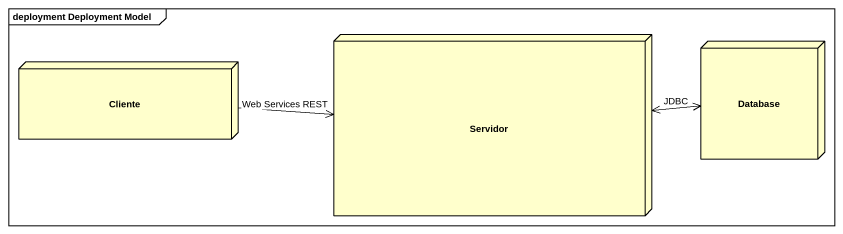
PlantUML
@startuml
mainframe deployment Deployment Model
node Cliente
node Servidor
node "Database" as Database_
Cliente -right-> Servidor : Web Services REST
Servidor <-right-> Database_ : JDBC
@enduml
